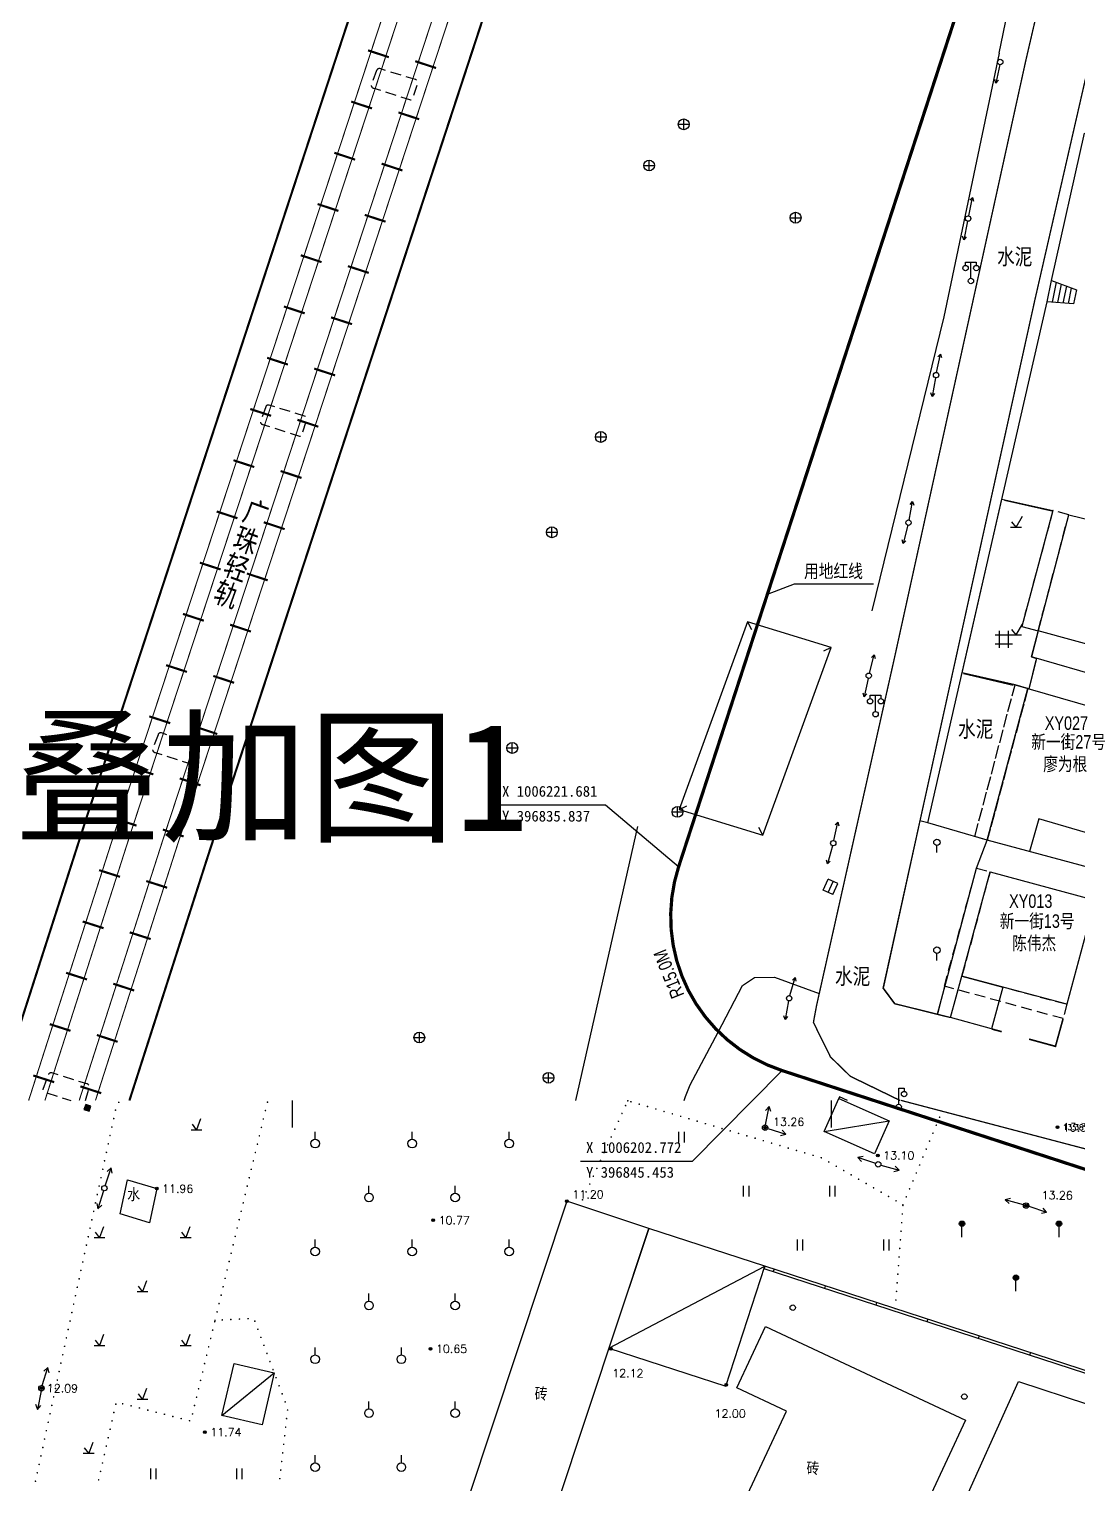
# Model space of a CAD drawing. Extents: x 396500 to 398250, y 1005980 to 1008200.
# Drawn here: x 396775.6 to 396872.9, y 1006164.4 to 1006299.3 of the extents above; entities that cross this region are included whole.
import ezdxf
from ezdxf.enums import TextEntityAlignment as Align

# ---------------------------------------------------------------- set-up
doc = ezdxf.new("R2010")
doc.units = 0
doc.header["$LTSCALE"] = 0.5
for name, pattern in [('$RECOVER_080108151758-3', [0]), ('X2', [10, 8, -2]), ('X39', [3, 2.5, -0.5]), ('X5', [3, 2, -1])]:
    doc.linetypes.add(name, pattern=pattern)
doc.layers.get('0').update_dxf_attribs({"linetype": 'CONTINUOUS'})
for name, color, linetype in [('21', 6, 'CONTINUOUS'), ('24', 2, 'CONTINUOUS'), ('33', 4, 'CONTINUOUS'), ('35', 4, 'CONTINUOUS'), ('44', 9, 'CONTINUOUS'), ('46', 9, 'CONTINUOUS'), ('51', 2, 'CONTINUOUS'), ('91', 3, 'CONTINUOUS'), ('92', 3, 'CONTINUOUS'), ('93', 3, 'CONTINUOUS'), ('94', 3, 'CONTINUOUS'), ('96', 3, 'CONTINUOUS'), ('DLDW', 11, 'CONTINUOUS'), ('DLSS', 4, 'CONTINUOUS'), ('DMTZ', 3, 'CONTINUOUS'), ('ELEVATION', 7, 'CONTINUOUS'), ('GXYZ', 2, 'CONTINUOUS'), ('JMD', 6, 'CONTINUOUS'), ('POINTCODE', 7, 'CONTINUOUS'), ('SXSS', 5, 'CONTINUOUS'), ('ZBTZ', 3, 'CONTINUOUS'), ('权属人', 160, 'CONTINUOUS'), ('用地红线', 1, 'CONTINUOUS'), ('编号', 90, 'CONTINUOUS'), ('门牌号', 1, 'CONTINUOUS')]:
    doc.layers.add(name, color=color, linetype=linetype)
doc.layers.add('ASSIST', color=7, linetype='CONTINUOUS', plot=False)
doc.layers.add('绘图层', color=6, linetype='CONTINUOUS', lineweight=5)
doc.styles.get("Standard").update_dxf_attribs({"font": 'rs.shx', "bigfont": 'hztxt.shx'})
doc.styles.add('正等线体', font='simhei.ttf')
doc.styles.add('粗等线体', font='simhei.ttf')
doc.styles.add('细等线', font='txt.shx', dxfattribs={"bigfont": 'ht.shx'})
doc.styles.add('细等线体', font='长等线体_0.TTF', dxfattribs={"width": 0.8})
doc.styles.add('黑体', font='simhei.ttf')
doc.linetypes.add('10421', pattern='A,2,[150,AAA.SHX,S=1,R=0,X=0,Y=1],1e-11', length=2)
doc.linetypes.add('10422', pattern='A,2,[150,AAA.SHX,S=1,R=0,X=0,Y=1],2,[177,AAA.SHX,S=1,R=0,X=0,Y=0.8],1e-09', length=4)
doc.linetypes.add('1161', pattern='A,0,[149,AAA.SHX,S=0.15,R=0,X=0,Y=0],-1.6', length=1.6)
doc.linetypes.add('443', pattern='A,5,[169,AAA.SHX,S=0.83,R=0,X=0,Y=0],5', length=10)
doc.linetypes.add('445', pattern='A,8,-0.5,[147,AAA.SHX,S=1,R=0,X=0,Y=0],-1.5', length=10)

# ---------------------------------------------------------------- blocks, each defined once
blk = doc.blocks.new('gc146')
for points in [[(1.6, 0.82), (-1.6, 0.82)], [(-0.8, -1.58), (-0.8, 1.62)], [(0.8, 1.62), (0.8, -1.58)], [(-1.6, -0.78), (1.6, -0.78)]]:
    blk.add_lwpolyline(points)
blk = doc.blocks.new('gc097')
for p, q in [((-1, 2.9), (-1, 3.5)), ((-1, 3.5), (1, 3.5)), ((0, 0.5), (0, 3.5)), ((1, 3.5), (1, 2.9))]:
    blk.add_line(p, q)
for centre in [(-1, 2.4), (1, 2.4), (0, 0)]:
    blk.add_circle(centre, 0.5)
blk = doc.blocks.new('gc170')
at = {"linetype": 'Continuous'}
blk.add_circle((0, 0), 0.5, dxfattribs=at)
blk = doc.blocks.new('gc013b')
at = {"linetype": 'Continuous'}
blk.add_line((0.5, 0), (4, 0), dxfattribs=at)
at = {"linetype": 'Continuous', "flags": 128}
blk.add_lwpolyline([(3.39, 0.35), (4, 0), (3.39, -0.35)], dxfattribs=at)
blk = doc.blocks.new('gc043')
for p, q in [((-1, 0), (1, 0)), ((0, -1), (0, 1))]:
    blk.add_line(p, q)
blk.add_circle((0, 0), 1)
blk = doc.blocks.new('gc325')
blk.add_line((0, 0), (0, 1.3))
blk.add_circle((0, 1.9), 0.6)
blk = doc.blocks.new('gc123')
for p, q in [((-1, 0), (1, 0)), ((0, 0), (-0.8, 1)), ((0, 0), (1.2, 2))]:
    blk.add_line(p, q)
blk = doc.blocks.new('B8211')
blk.add_hatch(color=256).paths.add_polyline_path([(0.25, 0, 1), (-0.25, 0, 1)])
blk.add_circle((0, 0), 0.25)
blk = doc.blocks.new('B941')
at = {"linetype": 'Continuous'}
for p, q in [((-0.5, 0), (-0.5, 2)), ((0.5, 0), (0.5, 2))]:
    blk.add_line(p, q, dxfattribs=at)
blk = doc.blocks.new('B915')
at = {"linetype": 'Continuous'}
blk.add_line((0, 0.8), (0, 2.2), dxfattribs=at)
blk.add_circle((0, 0), 0.8, dxfattribs=at)
blk = doc.blocks.new('B919')
blk.add_hatch(color=256).paths.add_polyline_path([(0.5, 2.5, 1), (-0.5, 2.5, 1)])
at = {"linetype": 'Continuous'}
blk.add_line((0, 0), (0, 2), dxfattribs=at)
blk.add_circle((0, 2.5), 0.5)
blk = doc.blocks.new('B3526')
for p, q in [((0, 0.52), (0, 3.52)), ((0, 3.52), (1, 3.52)), ((1, 3.52), (1, 2.92))]:
    blk.add_line(p, q)
for centre in [(1, 2.42), (0, 0.02)]:
    blk.add_circle(centre, 0.5)
blk = doc.blocks.new('B9371')
at = {"linetype": 'Continuous'}
blk.add_circle((0, 0), 0.5, dxfattribs=at)
blk = doc.blocks.new('B2372')
blk.add_hatch(color=256).paths.add_polyline_path([(0, 0), (1, 0), (1, 1), (0, 1)])
blk.add_lwpolyline([(0, 0), (1, 0), (1, 1), (0, 1)], close=True)
blk = doc.blocks.new('B914')
at = {"linetype": 'Continuous'}
for p, q in [((-1, 0), (1, 0)), ((0, 0), (-0.75, 1)), ((0.75, 2), (0, 0))]:
    blk.add_line(p, q, dxfattribs=at)

msp = doc.modelspace()

# ---------------------------------------------------------------- linework, layer by layer
at = {"layer": '21', "color": 6, "linetype": 'Continuous'}
for points in [[(396849.33, 1006197.12), (396850.69, 1006200.18), (396855.37, 1006198.1), (396854.01, 1006195.04)], [(396849.33, 1006197.12), (396850.69, 1006200.18), (396855.37, 1006198.1), (396854.01, 1006195.04)], [(396849.33, 1006197.12), (396850.69, 1006200.18), (396855.37, 1006198.1), (396854.01, 1006195.04)], [(396833.06, 1006188.14), (396825.47, 1006190.66), (396814.04, 1006156.21), (396821.63, 1006153.69)], [(396843.84, 1006184.63), (396833.06, 1006188.14), (396829.37, 1006177.03), (396840.22, 1006173.5)], [(396853.93, 1006152.13), (396839.98, 1006158.65), (396845.84, 1006171.19), (396841.23, 1006173.34), (396843.9, 1006179.05), (396862.46, 1006170.37), (396853.93, 1006152.13)], [(396793.48, 1006170.78), (396794.6, 1006175.61), (396798.33, 1006174.75), (396797.21, 1006169.92)], [(396888.84, 1006163.72), (396876.26, 1006125.76), (396858.41, 1006131.52), (396859.22, 1006133.48), (396850.38, 1006136.28), (396867.37, 1006173.94), (396886.56, 1006167.63), (396885.61, 1006164.79)]]:
    msp.add_lwpolyline(points, close=True, dxfattribs=at)
for points in [[(396849.33, 1006197.12), (396855.37, 1006198.1)], [(396849.33, 1006197.12), (396855.37, 1006198.1)], [(396849.33, 1006197.12), (396855.37, 1006198.1)], [(396829.37, 1006177.03), (396843.84, 1006184.63)], [(396793.48, 1006170.78), (396798.33, 1006174.75)]]:
    msp.add_lwpolyline(points, dxfattribs=at)
at = {"layer": '24', "color": 2, "linetype": 'Continuous'}
for points in [[(396843.84, 1006184.63), (396843.77, 1006184.4)], [(396987.32, 1006137.94), (396843.84, 1006184.63)], [(396987.25, 1006137.71), (396843.77, 1006184.4)], [(396844.69, 1006184.36), (396844.61, 1006184.13)], [(396849.44, 1006182.81), (396849.37, 1006182.58)], [(396854.19, 1006181.26), (396854.12, 1006181.03)], [(396858.95, 1006179.72), (396858.87, 1006179.49)], [(396863.7, 1006178.17), (396863.63, 1006177.94)], [(396868.46, 1006176.62), (396868.38, 1006176.39)]]:
    msp.add_lwpolyline(points, dxfattribs=at)
at = {"layer": '33', "color": 4, "linetype": 'Continuous'}
msp.add_lwpolyline([(396784.71, 1006192.65), (396787.43, 1006191.83), (396786.76, 1006188.66), (396784.05, 1006189.49)], close=True, dxfattribs=at)
at = {"layer": '44', "color": 9, "linetype": 'Continuous', "const_width": 0.1}
msp.add_lwpolyline([(396946.55, 1006176.03), (396898.68, 1006188.9), (396856.47, 1006200)], dxfattribs=at)
at = {"layer": '44', "color": 9, "linetype": 'Continuous'}
msp.add_lwpolyline([(396946.55, 1006176.03), (396898.68, 1006188.9), (396856.47, 1006200)], dxfattribs=at)
msp.add_lwpolyline([(396946.55, 1006176.03), (396898.68, 1006188.9), (396856.47, 1006200)], dxfattribs=at)
at = {"layer": '51', "color": 2, "linetype": 'Continuous'}
for points in [[(396843.91, 1006197.73), (396844.23, 1006199.45)], [(396844.4, 1006198.98), (396844.23, 1006199.45), (396843.91, 1006199.07)], [(396844.1, 1006197.41), (396845.77, 1006196.87)], [(396845.28, 1006196.76), (396845.77, 1006196.87), (396845.43, 1006197.24)], [(396852.94, 1006194.8), (396852.45, 1006194.7), (396852.79, 1006194.33)], [(396854.12, 1006194.16), (396852.45, 1006194.7)], [(396854.59, 1006194.01), (396856.28, 1006193.54)], [(396782.65, 1006192.1), (396783.2, 1006193.76)], [(396783.31, 1006193.27), (396783.2, 1006193.76), (396782.83, 1006193.43)], [(396855.8, 1006193.42), (396856.28, 1006193.54), (396855.93, 1006193.9)], [(396782.5, 1006191.63), (396781.98, 1006189.96)], [(396781.87, 1006190.45), (396781.98, 1006189.96), (396782.34, 1006190.3)], [(396866.63, 1006190.92), (396866.14, 1006190.8), (396866.49, 1006190.44)], [(396867.83, 1006190.33), (396866.14, 1006190.8)], [(396868.31, 1006190.19), (396869.97, 1006189.65)], [(396869.48, 1006189.54), (396869.97, 1006189.65), (396869.64, 1006190.02)], [(396776.82, 1006173.56), (396777.34, 1006175.23)], [(396777.45, 1006174.74), (396777.34, 1006175.23), (396776.97, 1006174.89)], [(396776.7, 1006173.07), (396776.36, 1006171.36)], [(396776.2, 1006171.83), (396776.36, 1006171.36), (396776.69, 1006171.73)]]:
    msp.add_lwpolyline(points, dxfattribs=at)
for centre in [(396843.86, 1006197.48), (396854.35, 1006194.08), (396854.35, 1006194.08), (396782.58, 1006191.87), (396868.07, 1006190.26), (396776.74, 1006173.32)]:
    msp.add_circle(centre, 0.25, dxfattribs=at)
at = {"layer": '96', "color": 3, "linetype": 'Continuous', "const_width": 0.075}
for points in [[(396783.89, 1006199.8, 1), (396783.93, 1006199.86, 1)], [(396797.71, 1006199.88, 1), (396797.69, 1006199.8, 1)], [(396830.9, 1006199.49, 1), (396830.94, 1006199.56, 1)], [(396831.14, 1006200.01, 1), (396831.11, 1006199.94, 1)], [(396831.38, 1006199.9, 1), (396831.46, 1006199.88, 1)], [(396832.15, 1006199.67, 1), (396832.22, 1006199.65, 1)], [(396832.92, 1006199.45, 1), (396832.99, 1006199.43, 1)], [(396783.43, 1006198.28, 1), (396783.45, 1006198.36, 1)], [(396783.6, 1006199.06, 1), (396783.62, 1006199.14, 1)], [(396797.33, 1006198.32, 1), (396797.32, 1006198.25, 1)], [(396797.52, 1006199.1, 1), (396797.5, 1006199.03, 1)], [(396830.24, 1006198.04, 1), (396830.27, 1006198.1, 1)], [(396830.57, 1006198.76, 1), (396830.6, 1006198.83, 1)], [(396833.69, 1006199.22, 1), (396833.76, 1006199.2, 1)], [(396834.45, 1006198.99, 1), (396834.52, 1006198.97, 1)], [(396835.22, 1006198.77, 1), (396835.29, 1006198.75, 1)], [(396835.99, 1006198.54, 1), (396836.06, 1006198.52, 1)], [(396836.75, 1006198.32, 1), (396836.83, 1006198.3, 1)], [(396837.52, 1006198.09, 1), (396837.59, 1006198.07, 1)], [(396860.06, 1006198.48, 1), (396860.03, 1006198.41, 1)], [(396783.09, 1006196.72, 1), (396783.11, 1006196.79, 1)], [(396783.26, 1006197.5, 1), (396783.28, 1006197.57, 1)], [(396796.96, 1006196.76, 1), (396796.94, 1006196.69, 1)], [(396797.15, 1006197.54, 1), (396797.13, 1006197.47, 1)], [(396829.57, 1006196.58, 1), (396829.6, 1006196.65, 1)], [(396829.91, 1006197.31, 1), (396829.94, 1006197.38, 1)], [(396838.29, 1006197.86, 1), (396838.36, 1006197.84, 1)], [(396839.06, 1006197.64, 1), (396839.13, 1006197.62, 1)], [(396839.82, 1006197.41, 1), (396839.9, 1006197.39, 1)], [(396840.59, 1006197.19, 1), (396840.66, 1006197.17, 1)], [(396841.36, 1006196.96, 1), (396841.43, 1006196.94, 1)], [(396842.13, 1006196.73, 1), (396842.2, 1006196.71, 1)], [(396859.44, 1006197, 1), (396859.41, 1006196.93, 1)], [(396859.75, 1006197.74, 1), (396859.72, 1006197.67, 1)], [(396782.93, 1006195.94, 1), (396782.94, 1006196.01, 1)], [(396796.77, 1006195.99, 1), (396796.76, 1006195.91, 1)], [(396829.24, 1006195.85, 1), (396829.27, 1006195.92, 1)], [(396842.89, 1006196.51, 1), (396842.97, 1006196.49, 1)], [(396843.66, 1006196.28, 1), (396843.73, 1006196.26, 1)], [(396844.43, 1006196.06, 1), (396844.5, 1006196.03, 1)], [(396845.2, 1006195.83, 1), (396845.27, 1006195.81, 1)], [(396845.96, 1006195.6, 1), (396846.04, 1006195.58, 1)], [(396846.73, 1006195.38, 1), (396846.8, 1006195.36, 1)], [(396858.82, 1006195.53, 1), (396858.79, 1006195.46, 1)], [(396859.13, 1006196.27, 1), (396859.1, 1006196.2, 1)], [(396782.59, 1006194.37, 1), (396782.6, 1006194.45, 1)], [(396782.76, 1006195.15, 1), (396782.77, 1006195.23, 1)], [(396796.4, 1006194.43, 1), (396796.38, 1006194.36, 1)], [(396796.59, 1006195.21, 1), (396796.57, 1006195.14, 1)], [(396828.57, 1006194.4, 1), (396828.61, 1006194.47, 1)], [(396828.91, 1006195.13, 1), (396828.94, 1006195.19, 1)], [(396847.5, 1006195.15, 1), (396847.57, 1006195.13, 1)], [(396848.27, 1006194.93, 1), (396848.34, 1006194.9, 1)], [(396849.03, 1006194.7, 1), (396849.11, 1006194.68, 1)], [(396849.73, 1006194.32, 1), (396849.8, 1006194.28, 1)], [(396850.43, 1006193.92, 1), (396850.49, 1006193.88, 1)], [(396858.2, 1006194.05, 1), (396858.18, 1006193.98, 1)], [(396858.51, 1006194.79, 1), (396858.48, 1006194.72, 1)], [(396782.25, 1006192.81, 1), (396782.27, 1006192.88, 1)], [(396782.42, 1006193.59, 1), (396782.44, 1006193.66, 1)], [(396796.03, 1006192.88, 1), (396796.01, 1006192.8, 1)], [(396796.21, 1006193.65, 1), (396796.19, 1006193.58, 1)], [(396827.91, 1006192.94, 1), (396827.94, 1006193.01, 1)], [(396828.24, 1006193.67, 1), (396828.27, 1006193.74, 1)], [(396851.12, 1006193.52, 1), (396851.18, 1006193.48, 1)], [(396851.81, 1006193.12, 1), (396851.88, 1006193.08, 1)], [(396852.5, 1006192.72, 1), (396852.57, 1006192.68, 1)], [(396857.59, 1006192.58, 1), (396857.56, 1006192.51, 1)], [(396857.9, 1006193.31, 1), (396857.87, 1006193.24, 1)], [(396781.91, 1006191.24, 1), (396781.93, 1006191.32, 1)], [(396782.08, 1006192.03, 1), (396782.1, 1006192.1, 1)], [(396795.65, 1006191.32, 1), (396795.63, 1006191.25, 1)], [(396795.84, 1006192.1, 1), (396795.82, 1006192.02, 1)], [(396827.24, 1006191.49, 1), (396827.27, 1006191.56, 1)], [(396827.58, 1006192.22, 1), (396827.61, 1006192.28, 1)], [(396853.2, 1006192.32, 1), (396853.26, 1006192.28, 1)], [(396853.89, 1006191.92, 1), (396853.96, 1006191.88, 1)], [(396854.58, 1006191.52, 1), (396854.65, 1006191.48, 1)], [(396857.28, 1006191.84, 1), (396857.25, 1006191.77, 1)], [(396781.74, 1006190.46, 1), (396781.76, 1006190.54, 1)], [(396795.46, 1006190.54, 1), (396795.45, 1006190.47, 1)], [(396826.91, 1006190.76, 1), (396826.94, 1006190.83, 1)], [(396855.28, 1006191.12, 1), (396855.34, 1006191.08, 1)], [(396855.97, 1006190.72, 1), (396856.03, 1006190.68, 1)], [(396856.66, 1006190.36, 1), (396856.63, 1006190.29, 1)], [(396856.65, 1006190.31, 1), (396856.64, 1006190.23, 1)], [(396856.97, 1006191.1, 1), (396856.94, 1006191.03, 1)], [(396781.41, 1006188.9, 1), (396781.42, 1006188.97, 1)], [(396781.58, 1006189.68, 1), (396781.59, 1006189.75, 1)], [(396795.09, 1006188.99, 1), (396795.07, 1006188.91, 1)], [(396795.28, 1006189.76, 1), (396795.26, 1006189.69, 1)], [(396856.53, 1006188.71, 1), (396856.52, 1006188.64, 1)], [(396856.59, 1006189.51, 1), (396856.58, 1006189.44, 1)], [(396781.07, 1006187.33, 1), (396781.09, 1006187.41, 1)], [(396781.24, 1006188.12, 1), (396781.25, 1006188.19, 1)], [(396794.72, 1006187.43, 1), (396794.7, 1006187.36, 1)], [(396794.9, 1006188.21, 1), (396794.89, 1006188.14, 1)], [(396856.47, 1006187.92, 1), (396856.46, 1006187.84, 1)], [(396780.73, 1006185.77, 1), (396780.75, 1006185.84, 1)], [(396780.9, 1006186.55, 1), (396780.92, 1006186.63, 1)], [(396794.34, 1006185.87, 1), (396794.33, 1006185.8, 1)], [(396794.53, 1006186.65, 1), (396794.51, 1006186.58, 1)], [(396856.35, 1006186.32, 1), (396856.34, 1006186.24, 1)], [(396856.41, 1006187.12, 1), (396856.4, 1006187.04, 1)], [(396780.56, 1006184.99, 1), (396780.58, 1006185.06, 1)], [(396794.16, 1006185.1, 1), (396794.14, 1006185.02, 1)], [(396856.23, 1006184.72, 1), (396856.23, 1006184.65, 1)], [(396856.29, 1006185.52, 1), (396856.28, 1006185.45, 1)], [(396780.23, 1006183.42, 1), (396780.24, 1006183.5, 1)], [(396780.39, 1006184.21, 1), (396780.41, 1006184.28, 1)], [(396793.78, 1006183.54, 1), (396793.77, 1006183.47, 1)], [(396793.97, 1006184.32, 1), (396793.95, 1006184.25, 1)], [(396856.11, 1006183.13, 1), (396856.11, 1006183.05, 1)], [(396856.17, 1006183.93, 1), (396856.17, 1006183.85, 1)], [(396779.89, 1006181.86, 1), (396779.9, 1006181.93, 1)], [(396780.06, 1006182.64, 1), (396780.07, 1006182.72, 1)], [(396793.41, 1006181.99, 1), (396793.39, 1006181.91, 1)], [(396793.6, 1006182.76, 1), (396793.58, 1006182.69, 1)], [(396856.05, 1006182.33, 1), (396856.05, 1006182.26, 1)], [(396779.72, 1006181.08, 1), (396779.74, 1006181.15, 1)], [(396793.04, 1006180.43, 1), (396793.02, 1006180.36, 1)], [(396793.22, 1006181.21, 1), (396793.2, 1006181.13, 1)], [(396855.94, 1006180.73, 1), (396855.93, 1006180.66, 1)], [(396855.99, 1006181.53, 1), (396855.99, 1006181.46, 1)], [(396779.38, 1006179.51, 1), (396779.4, 1006179.59, 1)], [(396779.55, 1006180.3, 1), (396779.57, 1006180.37, 1)], [(396792.8, 1006179.45, 1), (396792.82, 1006179.53, 1)], [(396792.85, 1006179.65, 1), (396792.83, 1006179.58, 1)], [(396793.47, 1006179.65, 1), (396793.55, 1006179.65, 1)], [(396794.27, 1006179.69, 1), (396794.35, 1006179.69, 1)], [(396795.07, 1006179.73, 1), (396795.14, 1006179.73, 1)], [(396795.87, 1006179.77, 1), (396795.94, 1006179.77, 1)], [(396796.51, 1006179.57, 1), (396796.54, 1006179.5, 1)], [(396779.04, 1006177.95, 1), (396779.06, 1006178.02, 1)], [(396779.21, 1006178.73, 1), (396779.23, 1006178.81, 1)], [(396792.43, 1006177.9, 1), (396792.44, 1006177.97, 1)], [(396792.61, 1006178.67, 1), (396792.63, 1006178.75, 1)], [(396796.8, 1006178.82, 1), (396796.82, 1006178.75, 1)], [(396797.08, 1006178.07, 1), (396797.1, 1006178, 1)], [(396778.71, 1006176.39, 1), (396778.72, 1006176.46, 1)], [(396778.88, 1006177.17, 1), (396778.89, 1006177.24, 1)], [(396792.05, 1006176.34, 1), (396792.07, 1006176.41, 1)], [(396792.24, 1006177.12, 1), (396792.26, 1006177.19, 1)], [(396797.36, 1006177.33, 1), (396797.39, 1006177.26, 1)], [(396797.64, 1006176.58, 1), (396797.67, 1006176.51, 1)], [(396778.54, 1006175.6, 1), (396778.55, 1006175.68, 1)], [(396791.87, 1006175.56, 1), (396791.88, 1006175.64, 1)], [(396797.92, 1006175.83, 1), (396797.95, 1006175.76, 1)], [(396798.2, 1006175.08, 1), (396798.23, 1006175.01, 1)], [(396778.2, 1006174.04, 1), (396778.22, 1006174.11, 1)], [(396778.37, 1006174.82, 1), (396778.39, 1006174.9, 1)], [(396791.49, 1006174.01, 1), (396791.51, 1006174.08, 1)], [(396791.68, 1006174.79, 1), (396791.7, 1006174.86, 1)], [(396798.49, 1006174.33, 1), (396798.51, 1006174.26, 1)], [(396777.86, 1006172.48, 1), (396777.88, 1006172.55, 1)], [(396778.03, 1006173.26, 1), (396778.05, 1006173.33, 1)], [(396791.12, 1006172.45, 1), (396791.14, 1006172.52, 1)], [(396791.31, 1006173.23, 1), (396791.32, 1006173.3, 1)], [(396798.77, 1006173.58, 1), (396798.79, 1006173.51, 1)], [(396799.05, 1006172.83, 1), (396799.08, 1006172.76, 1)], [(396777.53, 1006170.91, 1), (396777.54, 1006170.99, 1)], [(396777.69, 1006171.69, 1), (396777.71, 1006171.77, 1)], [(396783.45, 1006171.03, 1), (396783.47, 1006171.11, 1)], [(396783.63, 1006171.81, 1), (396783.65, 1006171.89, 1)], [(396784.24, 1006171.89, 1), (396784.31, 1006171.87, 1)], [(396785.01, 1006171.69, 1), (396785.09, 1006171.68, 1)], [(396785.79, 1006171.5, 1), (396785.86, 1006171.48, 1)], [(396786.56, 1006171.3, 1), (396786.64, 1006171.28, 1)], [(396787.34, 1006171.1, 1), (396787.41, 1006171.08, 1)], [(396790.75, 1006170.9, 1), (396790.76, 1006170.97, 1)], [(396790.93, 1006171.67, 1), (396790.95, 1006171.75, 1)], [(396799.33, 1006172.08, 1), (396799.36, 1006172.01, 1)], [(396799.57, 1006171.33, 1), (396799.57, 1006171.26, 1)], [(396777.36, 1006170.13, 1), (396777.37, 1006170.2, 1)], [(396783.28, 1006170.25, 1), (396783.29, 1006170.33, 1)], [(396788.11, 1006170.91, 1), (396788.19, 1006170.89, 1)], [(396788.89, 1006170.71, 1), (396788.96, 1006170.69, 1)], [(396789.66, 1006170.51, 1), (396789.74, 1006170.49, 1)], [(396790.44, 1006170.31, 1), (396790.51, 1006170.3, 1)], [(396799.39, 1006169.74, 1), (396799.39, 1006169.67, 1)], [(396799.48, 1006170.54, 1), (396799.48, 1006170.46, 1)], [(396777.02, 1006168.57, 1), (396777.04, 1006168.64, 1)], [(396777.19, 1006169.35, 1), (396777.2, 1006169.42, 1)], [(396782.92, 1006168.69, 1), (396782.94, 1006168.77, 1)], [(396783.1, 1006169.47, 1), (396783.12, 1006169.55, 1)], [(396799.3, 1006168.95, 1), (396799.3, 1006168.87, 1)], [(396776.68, 1006167, 1), (396776.7, 1006167.08, 1)], [(396776.85, 1006167.78, 1), (396776.87, 1006167.86, 1)], [(396782.57, 1006167.13, 1), (396782.58, 1006167.21, 1)], [(396782.75, 1006167.91, 1), (396782.76, 1006167.99, 1)], [(396799.12, 1006167.36, 1), (396799.11, 1006167.28, 1)], [(396799.21, 1006168.15, 1), (396799.2, 1006168.08, 1)], [(396776.51, 1006166.22, 1), (396776.53, 1006166.29, 1)], [(396782.21, 1006165.57, 1), (396782.23, 1006165.64, 1)], [(396782.39, 1006166.35, 1), (396782.41, 1006166.42, 1)], [(396798.94, 1006165.77, 1), (396798.93, 1006165.69, 1)], [(396799.03, 1006166.56, 1), (396799.02, 1006166.49, 1)], [(396776.18, 1006164.66, 1), (396776.19, 1006164.73, 1)], [(396776.34, 1006165.44, 1), (396776.36, 1006165.51, 1)], [(396782.04, 1006164.79, 1), (396782.05, 1006164.86, 1)], [(396798.85, 1006164.97, 1), (396798.84, 1006164.9, 1)]]:
    msp.add_lwpolyline(points, format="xyb", close=True, dxfattribs=at)
at = {"layer": 'ASSIST', "linetype": 'Continuous', "flags": 128}
msp.add_lwpolyline([(396870.43, 1006276.04), (396872.73, 1006275.17), (396872.47, 1006273.86), (396870.01, 1006274.07)], close=True, dxfattribs=at)
at = {"layer": 'ASSIST', "linetype": '1161', "flags": 128}
for points in [[(396865.81, 1006255.75), (396870.55, 1006254.71), (396867.66, 1006243.95), (396869.19, 1006243.56), (396868.56, 1006241.14), (396869.02, 1006241), (396868.31, 1006238.17), (396867.04, 1006238.54), (396862.13, 1006239.65)], [(396864.47, 1006224.14), (396858.96, 1006225.76), (396858.22, 1006225.93), (396854.8, 1006210.41), (396855.86, 1006208.98), (396859.85, 1006207.99), (396863.47, 1006221.55)]]:
    msp.add_lwpolyline(points, close=True, dxfattribs=at)
at = {"layer": 'ASSIST', "linetype": 'Continuous', "flags": 128}
msp.add_lwpolyline([(396850.15, 1006219.09), (396850.62, 1006220.11)], dxfattribs=at)
at = {"layer": 'DLDW', "color": 11, "linetype": 'Continuous'}
for p, q in [((396849.25, 1006219.51), (396849.71, 1006220.53)), ((396849.7, 1006219.3), (396850.17, 1006220.32)), ((396850.62, 1006220.11), (396849.71, 1006220.53)), ((396850.15, 1006219.09), (396849.25, 1006219.51))]:
    msp.add_line(p, q, dxfattribs=at)
at = {"layer": 'DLSS', "linetype": 'Continuous', "elevation": -27.35, "flags": 128}
for points, const_width in [([(396838.36, 1006400), (396826.96, 1006366.36), (396781, 1006226.47), (396772.5, 1006200.01), (396772.5, 1006200)], 0.2), ([(396784.9, 1006200), (396792.23, 1006222.82), (396840.61, 1006370.09), (396850.84, 1006399.99), (396850.84, 1006400)], 0.2), ([(396856.38, 1006200), (396851.77, 1006202.24), (396849.92, 1006204.04), (396848.34, 1006207.24), (396848.63, 1006208.8), (396855.86, 1006241.06), (396868.04, 1006296.44), (396873.66, 1006320.63), (396884.3, 1006356.32), (396900.4, 1006400)], 0.125)]:
    msp.add_lwpolyline(points, dxfattribs=dict(at, const_width=const_width))
at = {"layer": 'DLSS', "color": 7, "linetype": 'X2', "const_width": 0.1, "elevation": -27.35, "flags": 128}
for points in [[(396841.43, 1006400), (396841.11, 1006399.07), (396829.71, 1006365.45), (396783.76, 1006225.57), (396775.55, 1006200)], [(396781.75, 1006200), (396782.04, 1006200.91), (396789.37, 1006223.75), (396837.77, 1006371.05), (396847.67, 1006400)]]:
    msp.add_lwpolyline(points, dxfattribs=at)
at = {"layer": 'DLSS', "linetype": 'X2', "const_width": 0.1, "elevation": -27.35, "flags": 128}
for points in [[(396842.94, 1006400), (396842.47, 1006398.61), (396831.07, 1006364.99), (396785.12, 1006225.13), (396777.06, 1006200)], [(396780.24, 1006200), (396780.68, 1006201.35), (396788.01, 1006224.19), (396836.4, 1006371.5), (396846.15, 1006400)]]:
    msp.add_lwpolyline(points, dxfattribs=at)
at = {"layer": 'DLSS', "linetype": 'Continuous', "flags": 128}
for points, const_width in [([(396861.06, 1006207.69), (396855.86, 1006208.98), (396854.8, 1006210.41), (396868.88, 1006274.24), (396879, 1006318.45), (396889.95, 1006355.6), (396899.1, 1006352.44)], 0.125), ([(396808.96, 1006296.74), (396807.03, 1006297.38)], 0.2), ([(396811.41, 1006296.37), (396813.34, 1006295.74)], 0.2), ([(396807.4, 1006291.99), (396805.47, 1006292.63)], 0.2), ([(396809.85, 1006291.62), (396811.78, 1006290.99)], 0.2), ([(396805.84, 1006287.24), (396803.91, 1006287.88)], 0.2), ([(396808.29, 1006286.87), (396810.22, 1006286.24)], 0.2), ([(396804.28, 1006282.49), (396802.35, 1006283.13)], 0.2), ([(396806.73, 1006282.12), (396808.66, 1006281.49)], 0.2), ([(396802.72, 1006277.74), (396800.79, 1006278.38)], 0.2), ([(396805.16, 1006277.37), (396807.1, 1006276.74)], 0.2), ([(396801.16, 1006272.99), (396799.23, 1006273.63)], 0.2), ([(396803.6, 1006272.62), (396805.54, 1006271.99)], 0.2), ([(396799.6, 1006268.24), (396797.67, 1006268.87)], 0.2), ([(396802.04, 1006267.87), (396803.98, 1006267.24)], 0.2), ([(396798.04, 1006263.49), (396796.11, 1006264.12)], 0.2), ([(396800.48, 1006263.12), (396802.42, 1006262.48)], 0.2), ([(396796.48, 1006258.74), (396794.55, 1006259.37)], 0.2), ([(396798.92, 1006258.37), (396800.86, 1006257.73)], 0.2), ([(396794.92, 1006253.99), (396792.99, 1006254.62)], 0.2), ([(396797.36, 1006253.62), (396799.3, 1006252.98)], 0.2), ([(396793.36, 1006249.24), (396791.43, 1006249.87)], 0.2), ([(396795.8, 1006248.87), (396797.73, 1006248.23)], 0.2), ([(396791.8, 1006244.49), (396789.87, 1006245.12)], 0.2), ([(396794.24, 1006244.12), (396796.17, 1006243.48)], 0.2), ([(396790.24, 1006239.74), (396788.3, 1006240.37)], 0.2), ([(396792.68, 1006239.37), (396794.61, 1006238.73)], 0.2), ([(396788.68, 1006234.99), (396786.74, 1006235.62)], 0.2), ([(396791.12, 1006234.62), (396793.05, 1006233.98)], 0.2), ([(396787.12, 1006230.24), (396785.18, 1006230.87)], 0.2), ([(396789.56, 1006229.87), (396791.49, 1006229.23)], 0.2), ([(396785.56, 1006225.49), (396783.62, 1006226.12)], 0.2), ([(396788, 1006225.12), (396789.93, 1006224.48)], 0.2), ([(396784.03, 1006220.74), (396782.09, 1006221.36)], 0.2), ([(396786.46, 1006220.35), (396788.4, 1006219.73)], 0.2), ([(396782.5, 1006215.98), (396780.56, 1006216.6)], 0.2), ([(396784.93, 1006215.59), (396786.87, 1006214.97)], 0.2), ([(396780.97, 1006211.22), (396779.03, 1006211.84)], 0.2), ([(396783.4, 1006210.83), (396785.34, 1006210.2)], 0.2), ([(396779.44, 1006206.46), (396777.51, 1006207.08)], 0.2), ([(396781.88, 1006206.07), (396783.81, 1006205.44)], 0.2), ([(396777.92, 1006201.7), (396775.98, 1006202.32)], 0.2), ([(396780.35, 1006201.31), (396782.28, 1006200.68)], 0.2)]:
    msp.add_lwpolyline(points, dxfattribs=dict(at, const_width=const_width))
at = {"layer": 'DLSS', "linetype": 'X5', "flags": 128}
for points, elevation in [([(396807.83, 1006295.52), (396807.33, 1006294.15, 0.393156), (396807.56, 1006293.87), (396810.96, 1006292.8), (396811.07, 1006292.8), (396811.19, 1006292.93), (396811.64, 1006294.35), (396811.64, 1006294.46), (396811.52, 1006294.62), (396811.42, 1006294.66), (396808.14, 1006295.68, 0.399848)], 13.38), ([(396797.54, 1006264.33), (396797.05, 1006262.96, 0.393156), (396797.28, 1006262.68), (396800.67, 1006261.6), (396800.79, 1006261.6), (396800.91, 1006261.74), (396801.35, 1006263.16), (396801.35, 1006263.27), (396801.23, 1006263.42), (396801.14, 1006263.47), (396797.85, 1006264.48, 0.399848)], 13.29), ([(396787.55, 1006233.92), (396787.05, 1006232.55, 0.393156), (396787.28, 1006232.27), (396790.68, 1006231.2), (396790.79, 1006231.2), (396790.91, 1006231.33), (396791.36, 1006232.75), (396791.36, 1006232.86), (396791.24, 1006233.01), (396791.14, 1006233.06), (396787.86, 1006234.08, 0.399848)], 13.18)]:
    msp.add_lwpolyline(points, format="xyb", close=True, dxfattribs=dict(at, elevation=elevation))
at = {"layer": 'DLSS', "linetype": 'X5', "elevation": 12.97, "flags": 128}
msp.add_lwpolyline([(396780.81, 1006200), (396781.19, 1006201.23), (396781.19, 1006201.34), (396781.07, 1006201.49), (396780.97, 1006201.54), (396777.69, 1006202.55, 0.399848), (396777.38, 1006202.4), (396776.88, 1006201.03, 0.393156), (396777.12, 1006200.74), (396779.47, 1006200)], format="xyb", dxfattribs=at)
at = {"layer": 'DMTZ', "linetype": '10422', "flags": 128}
for points in [[(396870.43, 1006276.04), (396873.47, 1006289.7), (396881.08, 1006287.14)], [(396864.47, 1006224.14), (396858.96, 1006225.76), (396863.89, 1006247.38), (396870.01, 1006274.07)]]:
    msp.add_lwpolyline(points, dxfattribs=at)
at = {"layer": 'DMTZ', "linetype": '10421', "flags": 128}
msp.add_lwpolyline([(396836.36, 1006200), (396836.49, 1006200.37), (396836.92, 1006201.46), (396839.5, 1006206.33), (396841.75, 1006210.66), (396842.86, 1006211.42), (396844.72, 1006211.44), (396848.88, 1006209.92)], dxfattribs=at)
at = {"layer": 'JMD', "linetype": 'Continuous'}
for p, q in [((396870.86, 1006275.87), (396870.47, 1006274.03)), ((396871.33, 1006275.7), (396870.97, 1006273.99)), ((396871.8, 1006275.52), (396871.47, 1006273.95)), ((396872.26, 1006275.34), (396871.97, 1006273.9)), ((396872.73, 1006275.17), (396872.47, 1006273.86)), ((396842.23, 1006244.39), (396842.59, 1006243.67)), ((396849.99, 1006242.01), (396849.27, 1006241.65)), ((396835.89, 1006226.98), (396836.61, 1006227.33)), ((396843.65, 1006224.6), (396843.29, 1006225.31))]:
    msp.add_line(p, q, dxfattribs=at)
at = {"layer": 'JMD', "linetype": '445', "flags": 128}
for points in [[(396865.58, 1006297.12), (396870.97, 1006323.34), (396880.1, 1006352.51), (396885.69, 1006368.27), (396896.16, 1006399.32), (396896.37, 1006400)], [(396865.58, 1006297.12), (396860.43, 1006272.67)], [(396860.43, 1006272.67), (396853.76, 1006245.41)]]:
    msp.add_lwpolyline(points, dxfattribs=at)
at = {"layer": 'JMD', "linetype": 'Continuous', "flags": 128}
for points in [[(396870.43, 1006276.04), (396872.73, 1006275.17)], [(396872.47, 1006273.86), (396870.01, 1006274.07)], [(396876.09, 1006241.68), (396869.19, 1006243.56)], [(396873.58, 1006224.86), (396869.24, 1006226.12), (396868.37, 1006223.1)], [(396851.51, 1006200), (396850.75, 1006200.35), (396850.59, 1006200)]]:
    msp.add_lwpolyline(points, dxfattribs=at)
at = {"layer": 'JMD', "linetype": 'X5'}
for points in [[(396872.02, 1006254.32), (396870.55, 1006254.71), (396867.66, 1006243.95), (396869.19, 1006243.56)], [(396871.85, 1006208.93), (396871.5, 1006207.59), (396860.49, 1006210.6), (396863.47, 1006221.55), (396864.72, 1006221.2), (396862.11, 1006211.53)]]:
    msp.add_lwpolyline(points, close=True, dxfattribs=at)
at = {"layer": 'JMD', "linetype": 'Continuous', "flags": 128}
for points in [[(396883.3, 1006251.57), (396880.67, 1006242.38), (396876.58, 1006243.49), (396875.4, 1006239.17), (396868.56, 1006241.14), (396872.02, 1006254.32)], [(396835.89, 1006226.98), (396843.65, 1006224.6), (396849.99, 1006242.01), (396842.23, 1006244.39)], [(396864.47, 1006224.14), (396868.23, 1006238.19), (396878.82, 1006235.13), (396875.16, 1006221.27)], [(396871.85, 1006208.93), (396862.11, 1006211.53), (396864.72, 1006221.2), (396874.43, 1006218.58)], [(396862.11, 1006211.53), (396865.91, 1006210.52), (396864.87, 1006206.63), (396861.06, 1006207.69)]]:
    msp.add_lwpolyline(points, close=True, dxfattribs=at)
at = {"layer": 'JMD', "linetype": 'X39'}
msp.add_lwpolyline([(396864.47, 1006224.14), (396863.31, 1006224.47), (396867.04, 1006238.54), (396868.23, 1006238.19)], close=True, dxfattribs=at)
at = {"layer": 'JMD', "linetype": '445', "elevation": -2.35, "flags": 128}
msp.add_lwpolyline([(396832.02, 1006225.41), (396826.27, 1006200)], dxfattribs=at)
at = {"layer": 'JMD', "color": 6, "linetype": '443', "const_width": 0.15, "flags": 128}
for points in [[(396868.34, 1006205.69), (396870.79, 1006205.02), (396871.5, 1006207.59)], [(396864.87, 1006206.63), (396865.81, 1006206.38)]]:
    msp.add_lwpolyline(points, dxfattribs=at)
at = {"layer": 'POINTCODE', "color": 1, "linetype": 'Continuous'}
for p, q in [((396800, 1006200), (396800, 1006197.5)), ((396850, 1006200), (396850, 1006197.5))]:
    msp.add_line(p, q, dxfattribs=at)
at = {"layer": 'ZBTZ', "linetype": '1161', "flags": 128}
for points in [[(396866.07, 1006255.66), (396870.46, 1006254.69)], [(396868.97, 1006240.82), (396868.35, 1006238.29)], [(396862.26, 1006239.58), (396866.88, 1006238.5)], [(396863.47, 1006221.55), (396864.47, 1006224.14)], [(396860.49, 1006210.6), (396859.85, 1006207.99)]]:
    msp.add_lwpolyline(points, dxfattribs=at)
at = {"layer": '用地红线', "linetype": 'Continuous', "const_width": 0.3, "flags": 128}
msp.add_lwpolyline([(397271.32, 1006673.86), (397185.66, 1006354.4), (397168.5, 1006359), (397138, 1006287.5), (397082.14, 1006234.66), (397047.45, 1006156.69, -0.306075), (397015.16, 1006147.48), (396845.45, 1006202.77, -0.414213), (396835.84, 1006221.68), (396896.97, 1006409.31, -0.090189), (397228.69, 1007024.03)], format="xyb", dxfattribs=at)
at = {"layer": '用地红线', "linetype": 'Continuous', "flags": 128}
for points in [[(396844.07, 1006246.95), (396846.57, 1006247.9), (396853.9, 1006247.9)], [(396835.84, 1006221.68), (396829.07, 1006227.37), (396818.96, 1006227.37)], [(396845.45, 1006202.77), (396837.08, 1006194.34), (396826.75, 1006194.34)]]:
    msp.add_lwpolyline(points, dxfattribs=at)

# ---------------------------------------------------------------- block references
at = {"layer": '35', "color": 4, "xscale": 0.4999999999889528, "yscale": 0.5, "zscale": 0.5, "rotation": 359.7518383878652}
msp.add_blockref('B3526', (396856.25, 1006199.39, 13.35), dxfattribs=at)
msp.add_blockref('B3526', (396856.25, 1006199.39, 13.35), dxfattribs=at)
at = {"layer": '46', "color": 9, "xscale": 0.4999999999731996, "yscale": 0.5, "zscale": 0.5, "rotation": 69.7147010799653}
msp.add_blockref('B2372', (396781.15, 1006199), dxfattribs=at)
at = {"layer": '91', "color": 3, "linetype": '$RECOVER_080108151758-3', "xscale": 0.5, "yscale": 0.5, "zscale": 0.5}
for p in [(396791.12, 1006197.29), (396782.12, 1006187.29), (396790.12, 1006187.29), (396786.12, 1006182.29), (396782.12, 1006177.29), (396790.12, 1006177.29), (396786.12, 1006172.29), (396781.12, 1006167.29)]:
    msp.add_blockref('B914', p, dxfattribs=at)
at = {"layer": '92', "color": 3, "linetype": 'Continuous', "xscale": 0.5, "yscale": 0.5, "zscale": 0.5}
for name, p in [('B915', (396802.12, 1006196)), ('B915', (396811.12, 1006196)), ('B915', (396820.12, 1006196)), ('B915', (396807.12, 1006191)), ('B915', (396815.12, 1006191)), ('B919', (396862.12, 1006187.32)), ('B919', (396871.12, 1006187.32)), ('B915', (396802.12, 1006186)), ('B915', (396811.12, 1006186)), ('B915', (396820.12, 1006186)), ('B919', (396867.12, 1006182.32)), ('B915', (396807.12, 1006181)), ('B915', (396815.12, 1006181)), ('B915', (396802.12, 1006176)), ('B915', (396810.12, 1006176)), ('B915', (396807.12, 1006171)), ('B915', (396815.12, 1006171)), ('B915', (396802.12, 1006166)), ('B915', (396810.12, 1006166))]:
    msp.add_blockref(name, p, dxfattribs=at)
at = {"layer": '93', "color": 3, "linetype": 'Continuous', "xscale": 0.4999999999889528, "yscale": 0.5, "zscale": 0.5, "rotation": 359.7518383878652}
for p in [(396846.42, 1006180.79), (396862.34, 1006172.54)]:
    msp.add_blockref('B9371', p, dxfattribs=at)
at = {"layer": '94', "color": 3, "linetype": 'Continuous', "xscale": 0.5, "yscale": 0.5, "zscale": 0.5}
for p in [(396836.12, 1006196.1), (396842.12, 1006191.1), (396850.12, 1006191.1), (396847.12, 1006186.1), (396855.12, 1006186.1), (396787.12, 1006164.89), (396795.12, 1006164.89)]:
    msp.add_blockref('B941', p, dxfattribs=at)
at = {"layer": 'DLDW', "linetype": 'Continuous', "xscale": 0.5000000000004171, "yscale": 0.4999999999999624, "zscale": 0.5}
for p in [(396862.95, 1006275.99, -14.81), (396854.1, 1006235.82, -105.17)]:
    msp.add_blockref('gc097', p, dxfattribs=at)
at = {"layer": 'ELEVATION', "color": 42, "yscale": 0.5, "zscale": 0.5}
for p, xscale, rotation in [((396843.86, 1006197.48, 13.26), 0.4999999999889528, 359.7518383878652), ((396870.97, 1006197.52, 13.38), 0.500000000019125, 359.7518714719193), ((396870.97, 1006197.52, 13.38), 0.4999999999889528, 359.7518383878652), ((396854.32, 1006194.9, 13.1), 0.4999999999889528, 359.7518383878652), ((396787.43, 1006191.83, 11.96), 0.4999999999889528, 359.7518383878652), ((396825.47, 1006190.66, 11.2), 0.4999999999889528, 359.7518383878652), ((396868.07, 1006190.26, 13.26), 0.4999999999889528, 359.7518383878652), ((396813.08, 1006188.9, 10.77), 0.4999999999889528, 359.7518383878652), ((396812.83, 1006176.97, 10.65), 0.4999999999889528, 359.7518383878652), ((396829.55, 1006176.97, 12.12), 0.4999999999889528, 359.7518383878652), ((396840.26, 1006173.64, 12), 0.4999999999889528, 359.7518383878652), ((396776.74, 1006173.32, 12.09), 0.4999999999889528, 359.7518383878652), ((396791.9, 1006169.25, 11.74), 0.4999999999889528, 359.7518383878652)]:
    msp.add_blockref('B8211', p, dxfattribs=dict(at, xscale=xscale, rotation=rotation))
at = {"layer": 'GXYZ', "linetype": 'Continuous'}
for name, p, xscale, yscale in [('gc170', (396865.67, 1006296.3, -27.35), 0.5000000000004171, 0.4999999999999624), ('gc043', (396836.31, 1006290.52, 13.53), 0.5, 0.5), ('gc043', (396833.1, 1006286.7, 13.16), 0.5, 0.5), ('gc043', (396846.69, 1006281.86, 13.34), 0.5, 0.5), ('gc170', (396862.69, 1006281.78, -27.35), 0.5000000000004171, 0.4999999999999624), ('gc170', (396859.72, 1006267.26, -27.35), 0.5000000000004171, 0.4999999999999624), ('gc043', (396828.62, 1006261.53, 13.39), 0.5, 0.5), ('gc170', (396857.16, 1006253.58, -27.35), 0.5000000000004171, 0.4999999999999624), ('gc043', (396824.08, 1006252.69, 13.25), 0.5, 0.5), ('gc170', (396853.47, 1006239.39, -27.35), 0.5000000000004171, 0.4999999999999624), ('gc043', (396820.41, 1006232.69, 13.07), 0.5, 0.5), ('gc043', (396835.73, 1006226.76, 13.35), 0.5, 0.5), ('gc170', (396850.18, 1006223.86, -27.35), 0.5000000000004171, 0.4999999999999624), ('gc170', (396846.09, 1006209.48, -27.35), 0.5000000000004171, 0.4999999999999624), ('gc043', (396811.79, 1006205.84, 12.96), 0.5, 0.5), ('gc043', (396823.77, 1006202.11, 11.97), 0.5, 0.5)]:
    msp.add_blockref(name, p, dxfattribs=dict(at, xscale=xscale, yscale=yscale))
at = {"layer": 'GXYZ', "linetype": 'Continuous', "yscale": 0.4999999999999624}
for p, xscale, rotation in [((396865.67, 1006296.3, -27.35), 0.5000000000451205, 258.3936121125435), ((396862.69, 1006281.78, -27.35), 0.5000000000451205, 78.39361211254342), ((396862.69, 1006281.78, -27.35), 0.499999999887658, 258.465624752104), ((396859.72, 1006267.26, -27.35), 0.4999999998818385, 78.46562475537164), ((396859.72, 1006267.26, -27.35), 0.4999999999055635, 259.3967423859118), ((396857.16, 1006253.58, -27.35), 0.4999999999055635, 79.39674238591178), ((396857.16, 1006253.58, -27.35), 0.5000000000556922, 255.4258658502171), ((396853.47, 1006239.39, -27.35), 0.5000000000556922, 75.42586585021706), ((396853.47, 1006239.39, -27.35), 0.5000000001519472, 258.0257362249278), ((396850.18, 1006223.86, -27.35), 0.5000000001459091, 78.0257362281903), ((396850.18, 1006223.86, -27.35), 0.499999999869449, 254.1235296935659), ((396846.09, 1006209.48, -27.35), 0.499999999869449, 74.12352969356589), ((396846.09, 1006209.48, -27.35), 0.4999999999734939, 259.441333415912)]:
    msp.add_blockref('gc013b', p, dxfattribs=dict(at, xscale=xscale, rotation=rotation))
at = {"layer": 'SXSS', "linetype": 'Continuous', "xscale": 0.5, "yscale": 0.5}
msp.add_blockref('gc146', (396866.01, 1006242.75), dxfattribs=at)
at = {"layer": 'ZBTZ', "linetype": 'Continuous', "xscale": 0.5, "yscale": 0.5}
for name, p in [('gc123', (396867.13, 1006253.17)), ('gc123', (396867.13, 1006243.17)), ('gc325', (396859.8, 1006222.99)), ('gc325', (396859.8, 1006212.99))]:
    msp.add_blockref(name, p, dxfattribs=at)

# ---------------------------------------------------------------- texts
at = {"layer": '21', "color": 6, "linetype": 'Continuous'}
for p in [(396822.48, 1006172.18), (396847.69, 1006165.27)]:
    msp.add_text('砖', height=1.2, rotation=359.7518, dxfattribs=at).set_placement(p)
at = {"layer": '33', "color": 4, "linetype": 'Continuous'}
msp.add_text('水', height=1.2, rotation=359.7518, dxfattribs=at).set_placement((396784.69, 1006190.66))
at = {"layer": 'DLSS', "linetype": 'Continuous', "style": '细等线体', "width": 0.8}
for p in [(396867.01, 1006278.28), (396863.39, 1006234.47), (396851.98, 1006211.55)]:
    msp.add_text('水泥', height=1.5, dxfattribs=at).set_placement(p, align=Align.MIDDLE)
at = {"layer": 'DLSS', "linetype": 'Continuous', "insert": (396795.95, 1006255.76), "char_height": 2, "width": 0.8, "attachment_point": 1, "rotation": 340.1195, "line_spacing_factor": 0.8, "style": '正等线体'}
msp.add_mtext('{\\W0.8;广珠轻轨}', dxfattribs=at)
at = {"layer": 'ELEVATION', "color": 42, "style": '细等线'}
for s, height, rotation, p in [('13.26', 0.75, 359.7518, (396844.6, 1006197.65, 13.26)), ('13.38', 0.5, 359.7519, (396871.47, 1006197.27, 13.38)), ('13.38', 0.75, 359.7518, (396871.47, 1006197.14, 13.38)), ('13.10', 0.75, 359.7518, (396854.81, 1006194.53, 13.1)), ('11.96', 0.75, 359.7518, (396787.93, 1006191.45, 11.96)), ('11.20', 0.75, 359.7518, (396825.99, 1006190.92, 11.2)), ('13.26', 0.75, 359.7518, (396869.5, 1006190.84, 13.26)), ('10.77', 0.75, 359.7518, (396813.58, 1006188.52, 10.77)), ('10.65', 0.75, 359.7518, (396813.33, 1006176.6, 10.65)), ('12.12', 0.75, 359.7518, (396829.68, 1006174.34, 12.12)), ('12.09', 0.75, 359.7518, (396777.24, 1006172.94, 12.09)), ('12.00', 0.75, 359.7518, (396839.17, 1006170.6, 12)), ('11.74', 0.75, 359.7518, (396792.4, 1006168.88, 11.74))]:
    msp.add_text(s, height=height, rotation=rotation, dxfattribs=at).set_placement(p)
at = {"layer": '权属人', "linetype": 'Continuous', "char_height": 1.25, "attachment_point": 1, "style": '细等线体'}
for s, insert, own_width in [('廖为根', (396869.65, 1006231.82), 4.6503), ('陈伟杰', (396866.77, 1006215.21), 5.2351)]:
    msp.add_mtext_dynamic_manual_height_columns(s, width=1.0018, gutter_width=1, heights=[0], dxfattribs=dict(at, insert=insert)).dxf.set("width", own_width)
at = {"layer": '用地红线', "linetype": 'Continuous', "style": '黑体'}
for s, p in [('X 1006221.681', (396819.46, 1006227.87)), ('X 1006202.772', (396827.25, 1006194.84))]:
    msp.add_text(s, height=1, dxfattribs=at).set_placement(p, align=Align.BOTTOM_LEFT)
for s, p in [('Y 396835.837', (396819.46, 1006226.87)), ('Y 396845.453', (396827.25, 1006193.84))]:
    msp.add_text(s, height=1, dxfattribs=at).set_placement(p, align=Align.TOP_LEFT)
at = {"layer": '用地红线', "linetype": 'Continuous', "insert": (396847.47, 1006249.72), "char_height": 1.25, "attachment_point": 1, "style": '细等线体'}
msp.add_mtext_dynamic_manual_height_columns('用地红线', width=3.9803, gutter_width=1, heights=[0], dxfattribs=at).dxf.set("width", 9.1618)
at = {"layer": '用地红线', "linetype": 'Continuous', "insert": (396835.22, 1006209.32, 24), "char_height": 1.25, "attachment_point": 1, "rotation": 111.9802, "style": '细等线体'}
msp.add_mtext_dynamic_manual_height_columns('\\pt1.8;R15.0M', width=9.8721, gutter_width=1, heights=[0.632], dxfattribs=at).dxf.set("width", 11.8372)
at = {"layer": '绘图层', "color": 1, "linetype": 'Continuous', "style": '粗等线体'}
msp.add_text('珠海市香洲东坑股份合作公司叠加图1', height=10, dxfattribs=at).set_placement((396709.4, 1006230.2), align=Align.MIDDLE)
at = {"layer": '编号', "linetype": 'Continuous', "char_height": 1.25, "attachment_point": 1, "style": '细等线体'}
for s, insert in [('XY027', (396869.8, 1006235.62)), ('XY013', (396866.49, 1006219.11))]:
    msp.add_mtext_dynamic_manual_height_columns(s, width=0.9323, gutter_width=1, heights=[0], dxfattribs=dict(at, insert=insert))
at = {"layer": '门牌号', "linetype": 'Continuous', "char_height": 1.25, "attachment_point": 1, "style": '细等线体'}
for s, insert in [('\\pt1.8;新一街27号', (396868.54, 1006233.88)), ('\\pt1.8;新一街13号', (396865.62, 1006217.26))]:
    msp.add_mtext_dynamic_manual_height_columns(s, width=9.8721, gutter_width=1, heights=[0.632], dxfattribs=dict(at, insert=insert))

doc.saveas('drawing.dxf')
